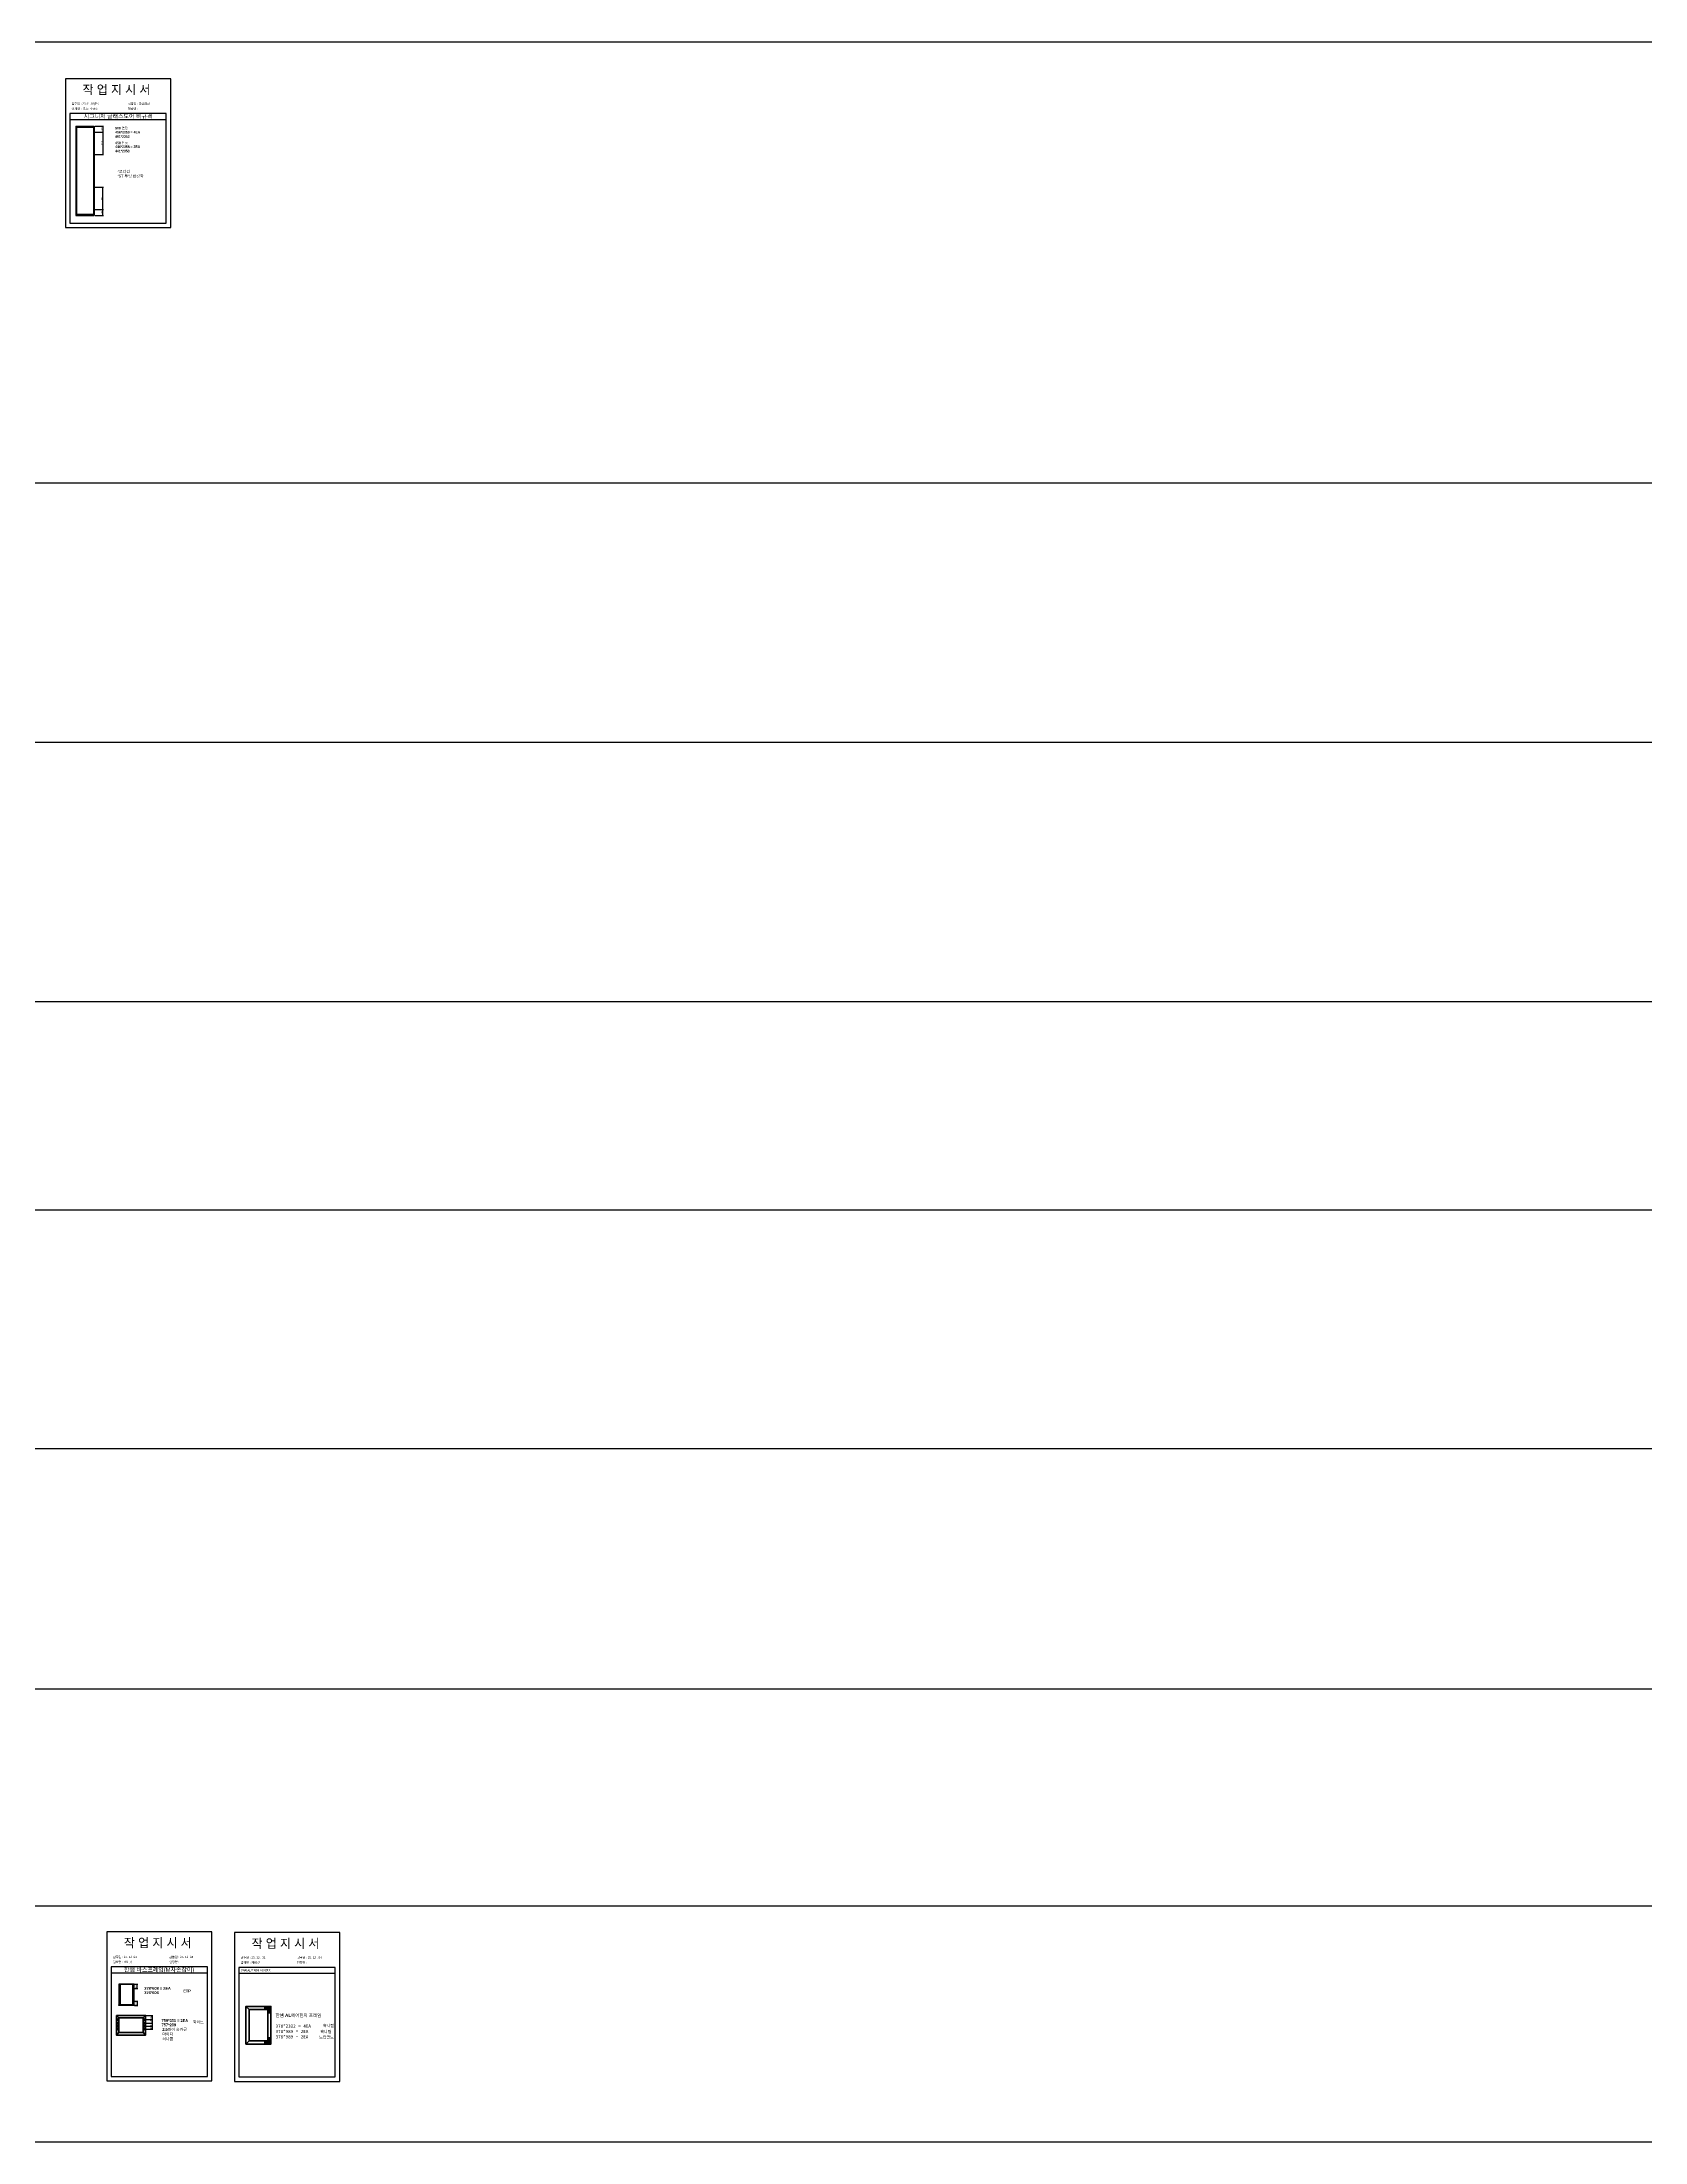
# Model space of a CAD drawing. Header units: millimetres. Extents: x -44117 to 256353, y -2095463 to 65325.
# Drawn here: x 120560 to 146163, y -509993 to -476455 of the extents above; entities that cross this region are included whole.
import ezdxf

# ---------------------------------------------------------------- set-up
doc = ezdxf.new("R2010")
doc.units = ezdxf.units.MM
doc.header["$LTSCALE"] = 10
doc.layers.add('Layer1', color=7, linetype='Continuous', lineweight=70)
doc.styles.add('MtX_Gulim', font='')
doc.styles.get('MtX_Gulim').set_extended_font_data('Gulim', bold=True)
doc.dimstyles.new('ISO-25', dxfattribs={"dimtxt": 2.5, "dimasz": 2.5, "dimexe": 1, "dimexo": 1, "dimtad": 1, "dimtxsty": 'Standard', "dimblk": 'ARCHTICK', "dimcen": 2.5, "dimadec": 0, "dimazin": 0, "dimtfac": 1, "dimtmove": 0, "dimatfit": 3, "dimfxl": 0, "dimarcsym": 0})

# ---------------------------------------------------------------- blocks, each defined once
blk = doc.blocks.new('_ArchTick')
at = {"color": 0, "linetype": 'ByBlock', "const_width": 0.15}
blk.add_lwpolyline([(-0.5, -0.5), (0.5, 0.5)], dxfattribs=at)
blk = doc.blocks.new('*D3993')
at = {"color": 0, "lineweight": -2}
for p, q in [((121410, -477893), (121543, -477893)), ((121533, -477893), (121533, -478250)), ((121410, -478250), (121543, -478250))]:
    blk.add_line(p, q, dxfattribs=at)
at = {"layer": 'Defpoints', "color": 0}
for p in [(121395, -477893), (121395, -478250), (121533, -478250)]:
    blk.add_point(p, dxfattribs=at)
at = {"color": 0, "lineweight": -2, "xscale": 10, "yscale": 10, "zscale": 10}
for p, rotation in [((121533, -477893), 90), ((121533, -478250), 270)]:
    blk.add_blockref('_ArchTick', p, dxfattribs=dict(at, rotation=rotation))
at = {"color": 0, "insert": (121515, -478071), "char_height": 25, "attachment_point": 5, "rotation": 90}
blk.add_mtext('544', dxfattribs=at)
blk = doc.blocks.new('*D3994')
at = {"color": 0, "lineweight": -2}
for p, q in [((121410, -477800), (121543, -477800)), ((121410, -477893), (121543, -477893)), ((121533, -477800), (121533, -477893))]:
    blk.add_line(p, q, dxfattribs=at)
at = {"layer": 'Defpoints', "color": 0}
for p in [(121395, -477800), (121395, -477893), (121533, -477893)]:
    blk.add_point(p, dxfattribs=at)
at = {"color": 0, "lineweight": -2, "xscale": 10, "yscale": 10, "zscale": 10}
for p, rotation in [((121533, -477800), 90), ((121533, -477893), 270)]:
    blk.add_blockref('_ArchTick', p, dxfattribs=dict(at, rotation=rotation))
at = {"color": 0, "insert": (121515, -477847), "char_height": 25, "attachment_point": 5, "rotation": 90}
blk.add_mtext('172', dxfattribs=at)
blk = doc.blocks.new('*D3995')
at = {"color": 0, "lineweight": -2}
for p, q in [((121410, -478775), (121543, -478775)), ((121533, -479131), (121533, -478775)), ((121410, -479131), (121543, -479131))]:
    blk.add_line(p, q, dxfattribs=at)
at = {"layer": 'Defpoints', "color": 0}
for p in [(121395, -478775), (121533, -478775), (121395, -479131)]:
    blk.add_point(p, dxfattribs=at)
at = {"color": 0, "lineweight": -2, "xscale": 10, "yscale": 10, "zscale": 10}
for p, rotation in [((121533, -478775), 90), ((121533, -479131), 270)]:
    blk.add_blockref('_ArchTick', p, dxfattribs=dict(at, rotation=rotation))
at = {"color": 0, "insert": (121515, -478953), "char_height": 25, "attachment_point": 5, "rotation": 90}
blk.add_mtext('544', dxfattribs=at)
blk = doc.blocks.new('*D3996')
at = {"color": 0, "lineweight": -2}
for p, q in [((121410, -479131), (121543, -479131)), ((121410, -479224), (121543, -479224)), ((121533, -479224), (121533, -479131))]:
    blk.add_line(p, q, dxfattribs=at)
at = {"layer": 'Defpoints', "color": 0}
for p in [(121395, -479131), (121395, -479224), (121533, -479131)]:
    blk.add_point(p, dxfattribs=at)
at = {"color": 0, "lineweight": -2, "xscale": 10, "yscale": 10, "zscale": 10}
for p, rotation in [((121533, -479131), 90), ((121533, -479224), 270)]:
    blk.add_blockref('_ArchTick', p, dxfattribs=dict(at, rotation=rotation))
at = {"color": 0, "insert": (121515, -479178), "char_height": 25, "attachment_point": 5, "rotation": 90}
blk.add_mtext('172', dxfattribs=at)
blk = doc.blocks.new('*D4092')
at = {"color": 0, "lineweight": -2}
for p, q in [((122036, -507470), (122091, -507470)), ((122036, -507544), (122091, -507544)), ((122081, -507544), (122081, -507470))]:
    blk.add_line(p, q, dxfattribs=at)
at = {"layer": 'Defpoints', "color": 0}
for p in [(122021, -507470), (122021, -507544), (122081, -507470)]:
    blk.add_point(p, dxfattribs=at)
at = {"color": 0, "lineweight": -2, "xscale": 10, "yscale": 10, "zscale": 10}
for p, rotation in [((122081, -507470), 90), ((122081, -507544), 270)]:
    blk.add_blockref('_ArchTick', p, dxfattribs=dict(at, rotation=rotation))
at = {"color": 0, "insert": (122062, -507507), "char_height": 25, "attachment_point": 5, "rotation": 90}
blk.add_mtext('112', dxfattribs=at)
blk = doc.blocks.new('*D4093')
at = {"color": 0, "lineweight": -2}
for p, q in [((122036, -507746), (122091, -507746)), ((122081, -507746), (122081, -507812)), ((122036, -507812), (122091, -507812))]:
    blk.add_line(p, q, dxfattribs=at)
at = {"layer": 'Defpoints', "color": 0}
for p in [(122021, -507746), (122021, -507812), (122081, -507812)]:
    blk.add_point(p, dxfattribs=at)
at = {"color": 0, "lineweight": -2, "xscale": 10, "yscale": 10, "zscale": 10}
for p, rotation in [((122081, -507746), 90), ((122081, -507812), 270)]:
    blk.add_blockref('_ArchTick', p, dxfattribs=dict(at, rotation=rotation))
at = {"color": 0, "insert": (122063, -507779), "char_height": 25, "attachment_point": 5, "rotation": 90}
blk.add_mtext('112', dxfattribs=at)
blk = doc.blocks.new('*D4094')
at = {"color": 0, "lineweight": -2}
for p, q in [((122228, -507972), (122328, -507972)), ((122228, -508038), (122328, -508038)), ((122318, -507972), (122318, -508038))]:
    blk.add_line(p, q, dxfattribs=at)
at = {"layer": 'Defpoints', "color": 0}
for p in [(122213, -507972), (122213, -508038), (122318, -508038)]:
    blk.add_point(p, dxfattribs=at)
at = {"color": 0, "lineweight": -2, "xscale": 10, "yscale": 10, "zscale": 10}
for p, rotation in [((122318, -507972), 90), ((122318, -508038), 270)]:
    blk.add_blockref('_ArchTick', p, dxfattribs=dict(at, rotation=rotation))
at = {"color": 0, "insert": (122299, -508005), "char_height": 25, "attachment_point": 5, "rotation": 90}
blk.add_mtext('62', dxfattribs=at)
blk = doc.blocks.new('*D4095')
at = {"color": 0, "lineweight": -2}
for p, q in [((122225, -508095), (122328, -508095)), ((122228, -508038), (122328, -508038)), ((122318, -508038), (122318, -508095))]:
    blk.add_line(p, q, dxfattribs=at)
at = {"layer": 'Defpoints', "color": 0}
for p in [(122210, -508095), (122213, -508038), (122318, -508095)]:
    blk.add_point(p, dxfattribs=at)
at = {"color": 0, "lineweight": -2, "xscale": 10, "yscale": 10, "zscale": 10}
for p, rotation in [((122318, -508038), 90), ((122318, -508095), 270)]:
    blk.add_blockref('_ArchTick', p, dxfattribs=dict(at, rotation=rotation))
at = {"color": 0, "insert": (122299, -508067), "char_height": 25, "attachment_point": 5, "rotation": 90}
blk.add_mtext('15', dxfattribs=at)
blk = doc.blocks.new('*D4096')
at = {"color": 0, "lineweight": -2}
for p, q in [((122225, -508095), (122328, -508095)), ((122318, -508095), (122318, -508142)), ((122224, -508142), (122328, -508142))]:
    blk.add_line(p, q, dxfattribs=at)
at = {"layer": 'Defpoints', "color": 0}
for p in [(122210, -508095), (122209, -508142), (122318, -508142)]:
    blk.add_point(p, dxfattribs=at)
at = {"color": 0, "lineweight": -2, "xscale": 10, "yscale": 10, "zscale": 10}
for p, rotation in [((122318, -508095), 90), ((122318, -508142), 270)]:
    blk.add_blockref('_ArchTick', p, dxfattribs=dict(at, rotation=rotation))
at = {"color": 0, "insert": (122299, -508118), "char_height": 25, "attachment_point": 5, "rotation": 90}
blk.add_mtext('17', dxfattribs=at)
blk = doc.blocks.new('*D4097')
at = {"color": 0, "lineweight": -2}
for p, q in [((122224, -508142), (122328, -508142)), ((122224, -508190), (122328, -508190)), ((122318, -508142), (122318, -508190))]:
    blk.add_line(p, q, dxfattribs=at)
at = {"layer": 'Defpoints', "color": 0}
for p in [(122209, -508142), (122209, -508190), (122318, -508190)]:
    blk.add_point(p, dxfattribs=at)
at = {"color": 0, "lineweight": -2, "xscale": 10, "yscale": 10, "zscale": 10}
for p, rotation in [((122318, -508142), 90), ((122318, -508190), 270)]:
    blk.add_blockref('_ArchTick', p, dxfattribs=dict(at, rotation=rotation))
at = {"color": 0, "insert": (122299, -508166), "char_height": 25, "attachment_point": 5, "rotation": 90}
blk.add_mtext('15', dxfattribs=at)

msp = doc.modelspace()

# ---------------------------------------------------------------- linework, layer by layer
at = {"color": 1}
for p, q in [((104015.69829, -476455.17599), (196284.84516, -476455.17599)), ((104015.69829, -476455.17599), (196284.84516, -476455.17599)), ((104015.69829, -483497.03831), (196284.84516, -483497.03831)), ((104015.69829, -483497.03831), (196284.84516, -483497.03831)), ((104015.69829, -487634.88151), (196284.84516, -487634.88151)), ((104015.69829, -487634.88151), (196284.84516, -487634.88151)), ((104015.69829, -491777.47505), (196284.84516, -491777.47505)), ((104015.69829, -491777.47505), (196284.84516, -491777.47505)), ((104015.69829, -495107.05028), (196284.84516, -495107.05028)), ((104015.69829, -495107.05028), (196284.84516, -495107.05028)), ((104015.69829, -498919.15748), (196284.84516, -498919.15748)), ((104015.69829, -498919.15748), (196284.84516, -498919.15748)), ((104015.69829, -502755.43914), (196284.84516, -502755.43914)), ((104015.69829, -502755.43914), (196284.84516, -502755.43914)), ((104015.69829, -506220.35567), (196284.84516, -506220.35567)), ((104015.69829, -506220.35567), (196284.84516, -506220.35567)), ((104015.69829, -509993.13851), (196284.84516, -509993.13851)), ((104015.69829, -509993.13851), (196284.84516, -509993.13851))]:
    msp.add_line(p, q, dxfattribs=at)
for p, q in [((122545.18262, -477598.04113), (121005.18262, -477598.04113)), ((122545.18262, -477698.04113), (121005.18262, -477698.04113)), ((121102.70781, -477800.36444), (121102.70781, -479223.86083)), ((121102.70781, -477800.36444), (121395.27896, -477800.36444)), ((121102.70781, -477800.36444), (121115.17161, -477812.82823)), ((121102.70781, -477800.36444), (121108.61172, -477800.36444)), ((121108.61172, -477800.36444), (121108.61172, -479223.86083)), ((121382.81517, -477812.82823), (121395.27896, -477800.36444)), ((121395.27896, -477800.36444), (121395.27896, -479223.86083)), ((121115.17161, -479211.39704), (121102.70781, -479223.86083)), ((121102.70781, -479223.86083), (121395.27896, -479223.86083)), ((121382.81517, -479211.39704), (121395.27896, -479223.86083)), ((123204.91615, -507194.42681), (121664.91615, -507194.42681)), ((123204.91615, -507294.42681), (121664.91615, -507294.42681)), ((125244.45365, -507204.0884), (123704.45365, -507204.0884)), ((125244.45365, -507304.0884), (123704.45365, -507304.0884)), ((121785.04865, -507470.31796), (121785.04865, -507812.20484)), ((122031.54929, -507470.76069), (121785.04865, -507470.76069)), ((122031.54929, -507477.45085), (121785.04865, -507477.45085)), ((122031.30333, -507470.072), (121785.29461, -507470.072)), ((121806.93925, -507476.95893), (121806.93925, -507805.07196)), ((122009.41273, -507805.07196), (122009.41273, -507477.45085)), ((122030.31948, -507477.45085), (122030.31948, -507470.072)), ((122031.54929, -507812.20484), (122031.54929, -507470.31796)), ((122031.54929, -507805.07196), (121785.04865, -507805.07196)), ((122031.54929, -507811.76212), (121785.04865, -507811.76212)), ((122031.30333, -507812.45081), (121785.29461, -507812.45081)), ((121786.27845, -507812.45081), (121786.27845, -507805.07196)), ((122030.31948, -507805.07196), (122030.31948, -507812.45081))]:
    msp.add_line(p, q)
at = {"linetype": 'Continuous'}
for p, q in [((121115.17161, -479211.39704), (121115.17161, -477812.82823)), ((121115.17161, -477812.82823), (121382.81517, -477812.82823)), ((121382.81517, -477812.82823), (121382.81517, -479211.39704)), ((121382.81517, -479211.39704), (121115.17161, -479211.39704))]:
    msp.add_line(p, q, dxfattribs=at)
for points in [[(120935.18262, -479418.87141), (122615.18262, -479418.87141), (122615.18262, -477042.87141), (120935.18262, -477042.87141)], [(121104.67578, -477802.33241), (121393.31099, -477802.33241), (121393.31099, -479221.89286), (121104.67578, -479221.89286)], [(121594.91615, -509015.25709), (123274.91615, -509015.25709), (123274.91615, -506639.25709), (121594.91615, -506639.25709)], [(123634.45365, -509024.91868), (125314.45365, -509024.91868), (125314.45365, -506648.91868), (123634.45365, -506648.91868)]]:
    msp.add_lwpolyline(points, close=True)
for points in [[(121005.18262, -477598.04113), (121005.18262, -479348.87141), (122545.18262, -479348.87141), (122545.18262, -477598.04113)], [(121664.91615, -507194.42681), (121664.91615, -508945.25709), (123204.91615, -508945.25709), (123204.91615, -507194.42681)], [(123704.45365, -507204.0884), (123704.45365, -508954.91868), (125244.45365, -508954.91868), (125244.45365, -507204.0884)]]:
    msp.add_lwpolyline(points)
for points in [[(121390.67655, -477912.18904), (121390.67655, -477912.18904, 0.4142135624), (121395.27896, -477907.58663), (121395.27896, -477878.13118, 0.4142135624), (121390.67655, -477873.52877), (121390.67655, -477873.52877, 0.4142135624), (121386.07413, -477878.13118), (121386.07413, -477907.58663, 0.4142135624)], [(121390.67655, -478269.04713), (121390.67655, -478269.04713, 0.4142135624), (121395.27896, -478264.44471), (121395.27896, -478234.98926, 0.4142135624), (121390.67655, -478230.38685), (121390.67655, -478230.38685, 0.4142135624), (121386.07413, -478234.98926), (121386.07413, -478264.44471, 0.4142135624)], [(121390.67655, -478793.83842), (121390.67655, -478793.83842, 0.4142135624), (121395.27896, -478789.23601), (121395.27896, -478759.78056, 0.4142135624), (121390.67655, -478755.17815), (121390.67655, -478755.17815, 0.4142135624), (121386.07413, -478759.78056), (121386.07413, -478789.23601, 0.4142135624)], [(121390.67655, -479150.6965), (121390.67655, -479150.6965, 0.4142135624), (121395.27896, -479146.09409), (121395.27896, -479116.63864, 0.4142135624), (121390.67655, -479112.03623), (121390.67655, -479112.03623, 0.4142135624), (121386.07413, -479116.63864), (121386.07413, -479146.09409, 0.4142135624)]]:
    msp.add_lwpolyline(points, format="xyb", close=True, dxfattribs=at)
for centre, start, end in [((122031.30333, -507470.31796), 0, 90), ((121785.29461, -507812.20485), 180, 270), ((122031.30333, -507812.20485), 270, 0)]:
    msp.add_arc(centre, 0.24596, start, end)
at = {"layer": 'Layer1'}
for p, q in [((122020.9113, -507534.62328), (122020.9113, -507552.75368)), ((122020.9113, -507754.63164), (122020.9113, -507736.50124)), ((121747.13871, -507971.62912), (121786.38114, -508010.87155)), ((121766.62369, -508022.00019), (121766.62369, -508054.62331)), ((121767.159, -508078.6225), (121767.159, -508111.24561)), ((122173.81949, -508010.87155), (122213.06192, -507971.62912)), ((122192.72835, -508022.00019), (122192.72835, -508054.62331)), ((122193.26365, -508078.6225), (122193.26365, -508111.24561)), ((123867.15548, -507878.20621), (123817.15548, -507828.20621)), ((124167.15548, -507878.20621), (124217.15548, -507828.20621)), ((124217.15548, -507828.20621), (124167.15548, -507878.20621)), ((121747.13871, -508285.56854), (121786.38114, -508246.32611)), ((121786.38114, -508246.32611), (121747.13871, -508285.56854)), ((121766.62369, -508125.19424), (121766.62369, -508157.81735)), ((121766.62369, -508173.45759), (121766.62369, -508206.0807)), ((122173.81949, -508246.32611), (122213.06192, -508285.56854)), ((122192.72835, -508125.19424), (122192.72835, -508157.81735)), ((122192.72835, -508173.45759), (122192.72835, -508206.0807)), ((123867.15548, -508378.20621), (123817.15548, -508428.20621)), ((124217.15548, -508428.20621), (124167.15548, -508378.20621))]:
    msp.add_line(p, q, dxfattribs=at)
for points in [[(122029.9765, -507543.68848), (122011.8461, -507543.68848)], [(122029.9765, -507745.56644), (122011.8461, -507745.56644)], [(121747.13871, -507971.62912), (121747.13871, -508285.56854), (122213.06192, -508285.56854), (122213.06192, -507971.62912)], [(121782.93525, -508038.31175), (121750.31214, -508038.31175)], [(121783.47056, -508094.93406), (121750.84744, -508094.93406)], [(121786.38114, -508010.87155), (121786.38114, -508246.32611), (122173.81949, -508246.32611), (122173.81949, -508010.87155)], [(122209.0399, -508038.31175), (122176.41679, -508038.31175)], [(122209.57521, -508094.93406), (122176.9521, -508094.93406)], [(123817.15548, -508428.20621), (124217.15548, -508428.20621), (124217.15548, -507828.20621), (123817.15548, -507828.20621)], [(123867.15548, -508378.20621), (124167.15548, -508378.20621), (124167.15548, -507878.20621), (123867.15548, -507878.20621)], [(121782.93525, -508141.5058), (121750.31214, -508141.5058)], [(121782.93525, -508189.76915), (121750.31214, -508189.76915)], [(122209.0399, -508141.5058), (122176.41679, -508141.5058)], [(122209.0399, -508189.76915), (122176.41679, -508189.76915)]]:
    msp.add_lwpolyline(points, close=True, dxfattribs=at)
for points in [[(124197.15548, -507928.20621), (124187.15548, -507928.20621, -0.4142135624), (124182.15548, -507923.20621), (124182.15548, -507863.20621), (124122.15548, -507863.20621, -0.4142135624), (124117.15548, -507858.20621), (124117.15548, -507848.20621, -0.4142135624), (124122.15548, -507843.20621), (124202.15548, -507843.20621), (124202.15548, -507923.20621, -0.4142135624)], [(124197.15548, -508328.20621), (124187.15548, -508328.20621, 0.4142135624), (124182.15548, -508333.20621), (124182.15548, -508393.20621), (124122.15548, -508393.20621, 0.4142135624), (124117.15548, -508398.20621), (124117.15548, -508408.20621, 0.4142135624), (124122.15548, -508413.20621), (124202.15548, -508413.20621), (124202.15548, -508333.20621, 0.4142135624)]]:
    msp.add_lwpolyline(points, format="xyb", close=True, dxfattribs=at)
for centre, radius in [((122020.9113, -507543.68848), 6.04347), ((122020.9113, -507745.56644), 6.04347), ((121766.62369, -508038.31175), 10.87437), ((121767.159, -508094.93406), 10.87437), ((122192.72835, -508038.31175), 10.87437), ((122193.26365, -508094.93406), 10.87437), ((121766.62369, -508141.5058), 10.87437), ((121766.62369, -508189.76915), 10.87437), ((122192.72835, -508141.5058), 10.87437), ((122192.72835, -508189.76915), 10.87437)]:
    msp.add_circle(centre, radius, dxfattribs=at)

# ---------------------------------------------------------------- texts
at = {"linetype": 'Continuous', "style": 'MtX_Gulim'}
for s, height, p in [('496*2358 = 4EA', 39.2712622, (121727.81282, -477915.81754)), ('500 연장', 39.271262, (121727.81282, -477849.95561)), ('450 연장 ', 39.271262, (121727.81282, -478087.5588)), ('446*2358 = 2EA', 39.2712622, (121727.81282, -478146.75117))]:
    msp.add_text(s, height=height, dxfattribs=at).set_placement(p)
at = {"color": 242, "linetype": 'Continuous', "true_color": 0xcd2027, "style": 'MtX_Gulim'}
for s, p in [('491*2353', (121726.35089, -477985.41731)), ('441*2353', (121726.35089, -478216.35094))]:
    msp.add_text(s, height=39.271262, dxfattribs=at).set_placement(p)
at = {"attachment_point": 1}
for s, width, gutter_width, heights, insert, char_height in [('{\\fGulim|b0|i0|c129|p50;작 업 지 시 서}', 3307.3198183, 12.5, [-155.84554], (121207.98922, -477147.03392), 140), ('{\\fGulim|b0|i0|c129|p50;업체명 :  한샘 비규격}', 3307.3198183, 12.5, [36.11279], (121032.77987, -477504.41052), 34.3), ('\\pt11;{\\fGulim|b0|i0|c129|p50;발주일 : 25.11.18(화)}', 3307.3198183, 12.5, [34.50412], (121032.77987, -477423.75434), 34.3), ('{\\fGulim|b0|i0|c129|p50;현장명 : }', 3307.3198183, 12.5, [-38.2735], (121932.75785, -477504.41052), 34.3), ('{\\fGulim|b0|i0|c129|p50;납품일 : \\C1;초긴급건}', 3307.3198183, 12.5, [57.68947], (121932.75785, -477423.75434), 34.3), ('{\\fGulim|b0|i0|c129|p50;시그니처 글래스도어 비규격}', 1597.0710432, 6.03612, [-75.34624], (121226.90469, -477605.82335), 67.6045736), ('{\\fGulim|b0|i0|c129|p50;*코너캡\\P*5T 투명 반강화}', 1055.7982644, 3.99038, [-126.38025], (121763.80444, -478500.36253), 44.6923083), ('{\\fGulim|b0|i0|c129|p50;작 업 지 시 서}', 3307.3198183, 12.5, [-155.84554], (121867.72276, -506743.4196), 140), ('{\\fGulim|b0|i0|c129|p50;작 업 지 시 서}', 3307.3198183, 12.5, [-155.84554], (123907.26026, -506753.08119), 140), ('\\pt11;{\\fGulim|b0|i0|c129|p50;발주일 : 25. 12. 01}', 3307.3198183, 12.5, [34.50412], (121692.5134, -507020.14002), 34.3), ('{\\fGulim|b0|i0|c129|p50;납품일 : 25. 12. 04}', 3307.3198183, 12.5, [35.09023], (122592.49139, -507020.14002), 34.3), ('{\\fGulim|b0|i0|c129|p50;발주일 : 25. 12 . 01}', 3307.3198183, 12.5, [34.50412], (123732.0509, -507029.80161), 34.3), ('{\\fGulim|b0|i0|c129|p50;납품일 : 25. 12 . 04 }', 3307.3198183, 12.5, [-37.67976], (124632.02888, -507029.80161), 34.3), ('{\\fGulim|b0|i0|c129|p50;업체명 : 캐비넷}', 3307.3198183, 12.5, [36.11279], (121692.5134, -507100.7962), 34.3), ('{\\fGulim|b0|i0|c129|p50;한샘 바스프레임(M자손잡이)}', 1597.0710432, 6.03612, [-85.06834], (121868.5897, -507206.85505), 67.6045736), ('{\\fGulim|b0|i0|c129|p50;현장명 : }', 3307.3198183, 12.5, [-38.2735], (122592.49139, -507100.7962), 34.3), ('{\\fGulim|b0|i0|c129|p50;업체명 : 캐비넷}', 3307.3198183, 12.5, [33.33016], (123732.0509, -507110.45779), 34.3), ('{\\fGulim|b0|i0|c129|p50;한샘 AL프레임 에어힌지}', 3307.3198183, 12.5, [-38.22783], (123739.0931, -507237.12389), 34.3), ('{\\fGulim|b0|i0|c129|p50;현장명 :}', 3307.3198183, 12.5, [47.18059], (124632.02888, -507110.45779), 34.3), ('{\\f굴림|b1|i0|c129|p50;378*608 = 2EA }', 13607.1496112, 175, [-46.30952], (122193.11258, -507517.28926), 45), ('{\\f굴림|b1|i0|c129|p50;\\C1;376*606}', 13607.1496112, 175, [-46.19048], (122193.11258, -507586.09912), 45), ('{\\f굴림|b1|i0|c129|p50;ETP}', 13607.1496112, 175, [-46.07143], (122816.00475, -507558.27174), 45), ('{\\f굴림|b1|i0|c129|p50;759*301 = 2EA }', 13607.1496112, 175, [-46.36905], (122469.87366, -508031.04161), 45), ('{\\f굴림|b1|i0|c129|p50;\\C1;757*299}', 13607.1496112, 175, [-46.19048], (122469.87366, -508099.85146), 45), ('{\\f굴림|b1|i0|c129|p50;화이트}', 13607.1496112, 175, [-50], (122970.24381, -508055.747), 45), ('{\\fGulim|b1|i0|c129|p50;한샘 AL에어힌지 프레임}\\P\\P378*2322 = 4EA\\P378*989 = 2EA\\P378*989 = 2EA', 3307.3198183, 12.5, [-396.83194], (124290.42613, -507944.48815), 51.45), ('{\\f굴림|b1|i0|c129|p50;2.5파이 홀가공\\P마이다\\P허니콤}', 13607.1496112, 175, [-204.04762], (122481.45807, -508173.05558), 45), ('{\\f굴림|b1|i0|c129|p50;드림골드}', 13607.1496112, 175, [-49.34524], (124987.25023, -508294.91584), 45), ('{\\f굴림|b1|i0|c129|p50;흑니켈}', 13607.1496112, 175, [-50], (125006.31631, -508208.25183), 45), ('{\\f굴림|b1|i0|c129|p50;흑니켈}', 13607.1496112, 175, [-50], (125047.91504, -508112.92141), 45)]:
    msp.add_mtext_dynamic_manual_height_columns(s, width=width, gutter_width=gutter_width, heights=heights, dxfattribs=dict(at, insert=insert, char_height=char_height))

# ---------------------------------------------------------------- dimensions: what is measured, and where the dimension line sits
for base, p1, p2, text, override, picture, middle in [((121533.41764, -477892.85891), (121395.27896, -477800.36444), (121395.27896, -477892.85891), '172', {"dimscale": 10, "dimasz": 1, "dimexo": 1.5}, '*D3994', (121514.66764, -477846.61167)), ((121533.41764, -478249.71699), (121395.27896, -477892.85891), (121395.27896, -478249.71699), '544', {"dimscale": 10, "dimasz": 1, "dimexo": 1.5}, '*D3993', (121514.66764, -478071.28795)), ((121533.41764, -478774.50828), (121395.27896, -479131.36637), (121395.27896, -478774.50828), '544', {"dimscale": 10, "dimasz": 1, "dimexo": 1.5}, '*D3995', (121514.66764, -478952.93732)), ((121533.41764, -479131.36637), (121395.27896, -479223.86083), (121395.27896, -479131.36637), '172', {"dimscale": 10, "dimasz": 1, "dimexo": 1.5}, '*D3996', (121514.66764, -479177.6136)), ((122080.52508, -507470.072), (122020.9113, -507543.68848), (122020.9113, -507470.072), '112', {"dimscale": 10, "dimasz": 1, "dimexo": 1.5, "dimtxsty": 'Standard'}, '*D4092', (122061.77508, -507506.88024)), ((122081.47855, -507812.45081), (122020.9113, -507745.56644), (122020.9113, -507812.45081), '112', {"dimscale": 10, "dimasz": 1, "dimexo": 1.5, "dimtxsty": 'Standard'}, '*D4093', (122062.72855, -507779.00863))]:
    dim = msp.add_linear_dim(base=base, p1=p1, p2=p2, angle=90, text=text, dimstyle='ISO-25', override=override)
    dim.commit()
    dim.dimension.update_dxf_attribs({"geometry": picture, "text_midpoint": middle})
for base, p1, p2, text, picture, middle in [((122317.62041, -508141.5058), (122209.57521, -508094.93406), (122209.0399, -508141.5058), '17', '*D4096', (122317.62041, -508118.21993)), ((122317.62041, -508094.93406), (122213.06192, -508038.31175), (122209.57521, -508094.93406), '15', '*D4095', (122317.62041, -508066.6229)), ((122317.62041, -508038.31175), (122213.06192, -507971.62912), (122213.06192, -508038.31175), '62', '*D4094', (122317.62041, -508004.97043)), ((122317.62041, -508189.76915), (122209.0399, -508141.5058), (122209.0399, -508189.76915), '15', '*D4097', (122317.62041, -508165.63747))]:
    dim = msp.add_linear_dim(base=base, p1=p1, p2=p2, angle=90, text=text, dimstyle='ISO-25', override={"dimscale": 10, "dimasz": 1, "dimexo": 1.5, "dimtxsty": 'Standard'})
    dim.commit()
    dim.dimension.update_dxf_attribs({"geometry": picture, "text_midpoint": middle, "dimtype": 160})

doc.saveas('drawing.dxf')
